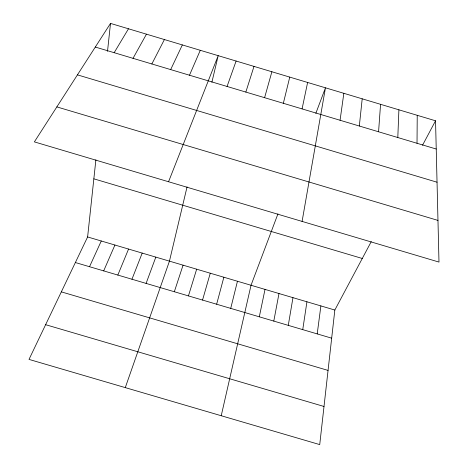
<?xml version="1.0" encoding="UTF-8"?>
<svg xmlns="http://www.w3.org/2000/svg" width="468" height="468" viewBox="0 0 468 468"><rect width="100%" height="100%" fill="white"/><g stroke="black" fill="none" stroke-linecap="round" stroke-linejoin="round"><path stroke-width="0.7" d="M417.023 143.278L417.228 115.303M397.806 137.533L398.9 109.81M378.571 131.777L380.56 104.317M359.325 126.021L362.203 98.818M371.253 241.605L334.836 310.038L319.726 444.6L29.01 359.401L87.615 236.954L95.887 159.804M107.511 51.357L110.507 23.4L435.544 120.791L438.99 262.08L34.369 141.886L110.507 23.4M317.216 333.9L320.884 305.914M340.066 120.258L343.84 93.313M302.749 329.63L306.932 301.79M288.276 325.359L292.968 297.66M302.088 221.417L325.465 87.808L315.836 113.344M273.792 321.089L278.992 293.53M259.301 316.813L265.017 289.399M302.076 108.898L307.616 82.462M221.229 415.736L251.029 285.264L277.939 213.888M187.06 186.89L169.445 261.144L125.289 387.615M211.887 82.251L218.193 55.669L168.556 181.748M283.345 103.293L289.756 77.109M230.724 308.377L237.451 281.25M216.637 304.223L223.862 277.231M264.596 97.689L271.885 71.75M202.545 300.064L210.267 273.213M188.44 295.905L196.665 269.194M245.84 92.073L254.001 66.392M174.33 291.739L183.058 265.169M227.068 86.463L236.106 61.033M146.092 283.403L155.821 257.119M131.964 279.238L142.196 253.089M117.825 275.067L128.56 249.058M189.487 75.219L200.275 50.298M103.68 270.89L114.917 245.027M89.528 266.713L101.269 240.991M170.68 69.592L182.344 44.928M151.854 63.964L164.403 39.552M422.522 145.255L435.544 120.791M133.017 58.33L146.449 34.17M114.169 52.691L128.484 28.788M75.371 262.536L331.677 338.171M61.331 291.868L328.056 370.41M45.624 324.687L324.008 406.476M93.846 178.834L362.273 258.476M87.615 236.954L334.836 310.038M77.436 74.862L437.042 182.21M56.85 106.897L437.972 220.405M95.308 47.052L436.229 149.023"/></g></svg>
